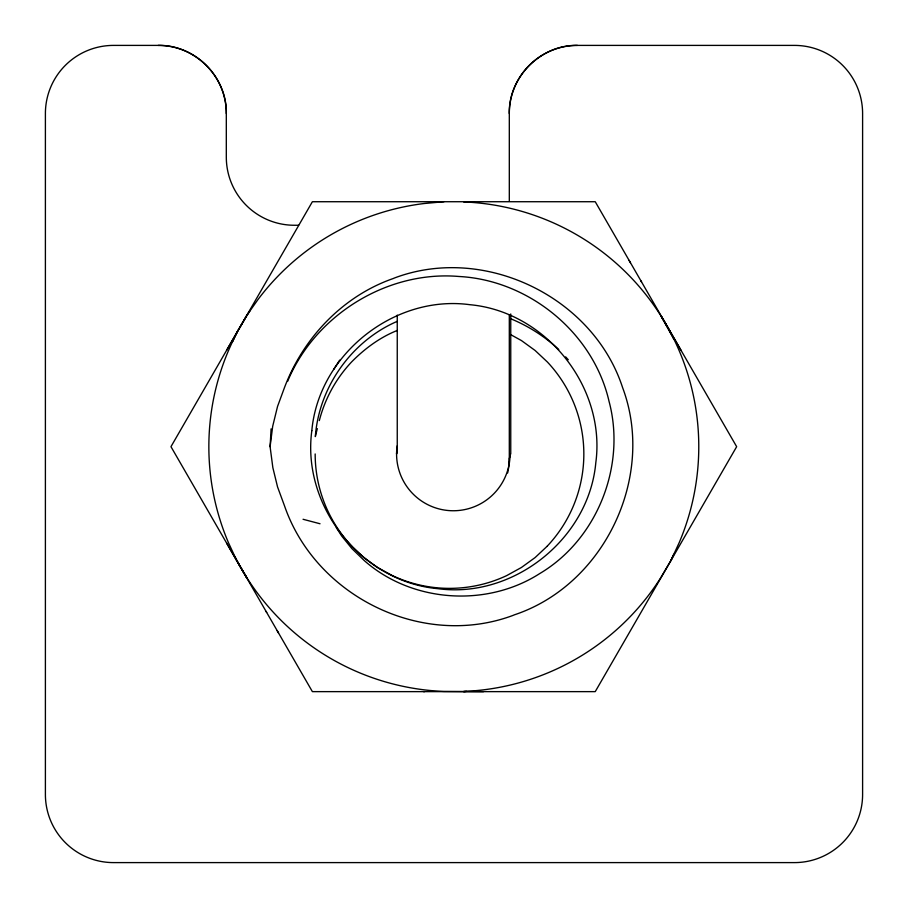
<?xml version="1.0" encoding="UTF-8"?>
<svg xmlns="http://www.w3.org/2000/svg" width="908" height="908" viewBox="0 0 908 908"><rect width="100%" height="100%" fill="white"/><g stroke="black" fill="none" stroke-linecap="round" stroke-linejoin="round"><path stroke-width="1.36" d="M509.309 201.406L509.309 113.5C508.378 77.112 541.02 44.469 577.409 45.4L794.5 45.4A68.1 68.1 0 0 1 862.6 113.5L862.6 794.5A68.1 68.1 0 0 1 794.5 862.6L113.5 862.6A68.1 68.1 0 0 1 45.4 794.5L45.4 113.5A68.1 68.1 0 0 1 113.5 45.4L158.208 45.4C194.596 44.469 227.238 77.112 226.308 113.5L226.308 157.163A68.1 68.1 0 0 0 294.408 225.263L298.596 225.263M397.25 445.771L396.58 454L397.25 446.634L397.25 315.133M270.096 446.679L272.695 426.272L277.542 406.444L284.533 387.444C303.306 337.924 342.713 296.144 393.187 278.54L394.753 277.882C484.259 244.309 593.049 296.7 622.604 387.614C655.916 476.507 604.546 584.752 514.439 614.818L512.872 615.465C422.368 649.084 315.802 596.601 284.533 505.915L277.542 486.915L272.854 467.665L270.096 446.679L271.095 428.848M317.323 428.61L315.326 436.612C318.958 387.046 351.657 340.988 397.25 321.341M287.609 381.371C315.144 315.008 387.239 270.312 458.994 276.486C528.955 280.129 593.401 332.839 609.052 401.393C626.293 465.713 597.294 539.42 539.795 573.527C486.631 607.69 411.767 602.651 364.29 560.588L351.895 548.591L341.726 536.072L336.266 527.548M232.596 341.703L236.738 332.748L246.783 315.757A244.956 244.956 0 0 1 249.848 311.024M670.864 560.645L673.827 554.232M226.58 350.352L246.59 315.689L257.986 299.526A244.956 244.956 0 0 1 424.286 203.506L443.944 201.724L595.239 201.724L736.66 446.679L595.239 691.635L423.616 691.635M333.667 369.465L339.649 360.136M547.411 546.014L535.118 557.557L521.453 567.466L506.675 575.604A134.316 134.316 0 0 1 392.324 575.57L377.467 567.466L363.802 557.557L351.51 546.014M397.25 330.455C379.873 337.379 364.562 348.751 351.51 362.031A134.248 134.248 0 0 0 319.321 420.608M463.682 691.635L466.496 691.385M443.944 201.724L312.386 201.724L170.965 446.679L312.386 691.635L424.501 691.635M396.898 447.973A56.75 56.75 0 0 0 450.3 510.671A56.75 56.75 0 0 0 510.069 454L510.75 454L510.75 313.975M483.555 691.635L443.944 691.442A244.956 244.956 0 0 1 234.979 556.752M303.056 519.274L320.025 523.757M510.75 318.787C528.456 326.017 544.732 336.471 558.76 349.489M510.75 334.677L521.453 340.568L535.118 350.488L547.411 362.031A134.316 134.316 0 0 1 547.388 545.992M565.639 356.867L568.272 359.738M660.842 315.757L673.861 339.172M680.818 349.955L660.99 315.609M246.783 577.601L236.761 560.645L228.453 542.689A244.956 244.956 0 0 1 236.909 332.839M226.58 543.007L246.613 577.704M629.096 260.369L630.47 262.752M640.946 280.89L641.547 281.934M266.078 611.425L266.68 612.469M277.156 630.606L278.529 632.99M509.99 454L509.99 457.019M509.309 314.838L509.309 465.146M509.309 458.052A68.1 68.1 0 0 1 507.64 473M158.208 45.4A68.1 68.1 0 0 1 226.308 113.5M509.309 113.5A68.1 68.1 0 0 1 577.409 45.4M351.578 545.969A134.316 134.316 0 0 1 315.167 453.955M463.67 201.917A244.956 244.956 0 0 1 679.173 542.689L670.91 560.565L660.842 577.601A244.956 244.956 0 0 1 463.67 691.442M311.819 430.676C301.581 506.38 361.736 581.812 437.815 588.668C513.508 598.917 588.952 538.762 595.807 462.683C606.045 386.978 545.89 311.546 469.811 304.691C394.117 294.442 318.674 354.597 311.819 430.676"/></g></svg>
